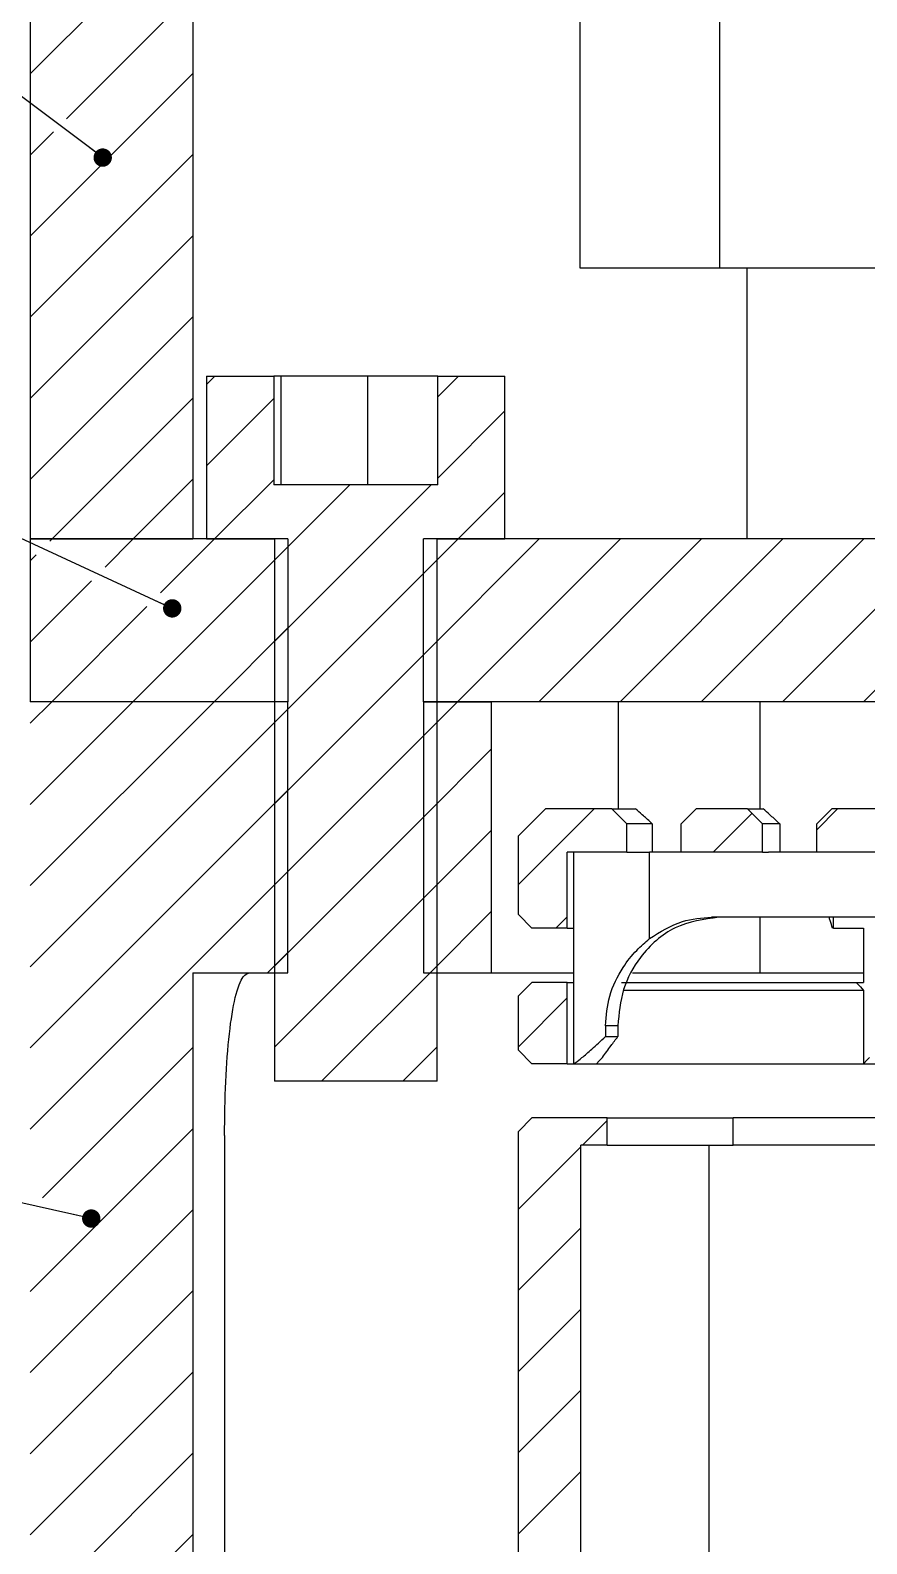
# Model space of a CAD drawing. Header units: millimetres. Extents: x 0 to 1189, y 0 to 841.
# Drawn here: x 360.7 to 407, y 611.1 to 694.8 of the extents above; entities that cross this region are included whole.
import ezdxf

# ---------------------------------------------------------------- set-up
doc = ezdxf.new("R2010")
doc.units = ezdxf.units.MM
doc.layers.add('10', color=7, linetype='Continuous')
doc.dimstyles.new('SLDDIMSTYLE0', dxfattribs={"dimtxt": 0.18, "dimasz": 1.016, "dimexe": 0, "dimexo": 0.0625, "dimgap": 0, "dimtad": 0, "dimtih": 1, "dimtoh": 1, "dimdec": 0, "dimrnd": 1e-09, "dimzin": 0, "dimdsep": 46, "dimtxsty": 'Standard', "dimblk1": 'DOT', "dimblk2": 'DOT', "dimsah": 1, "dimcen": 0.09, "dimadec": 0, "dimazin": 0, "dimtfac": 1.016, "dimtdec": 0, "dimtofl": 0, "dimtmove": 0, "dimatfit": 3, "dimldrblk": 'DOT', "dimfxl": 0, "dimfrac": 2, "dimtolj": 1, "dimtzin": 0, "dimarcsym": 0})

# ---------------------------------------------------------------- blocks, each defined once
blk = doc.blocks.new('SW_HATCH_0')
at = {"color": 0, "linetype": 'Continuous', "lineweight": 18}
for p, q in [((-140.98, 550.5), (-154.247, 537.232)), ((-136.49, 550.5), (-152.244, 534.745)), ((-145.247, 537.252), (-154.247, 528.252)), ((-152.958, 534.032), (-154.247, 532.742)), ((-145.247, 532.762), (-154.247, 523.762)), ((-145.247, 528.272), (-154.247, 519.272)), ((-145.247, 523.782), (-154.247, 514.782)), ((-144.039, 520.5), (-144.497, 520.041)), ((-130.569, 520.5), (-131.711, 519.357)), ((-145.247, 519.291), (-153.039, 511.5)), ((-140.784, 519.265), (-144.497, 515.551)), ((-127.997, 518.581), (-131.711, 514.867)), ((-145.247, 514.801), (-148.549, 511.5)), ((-140.784, 514.775), (-144.059, 511.5)), ((-136.569, 514.5), (-140.747, 510.321)), ((-132.078, 514.5), (-140.747, 505.831)), ((-127.997, 514.091), (-130.588, 511.5)), ((-153.039, 511.5), (-153.168, 511.371)), ((-148.549, 511.5), (-150.106, 509.943)), ((-139.997, 511.071), (-148.569, 502.5)), ((-144.059, 511.5), (-147.043, 508.515)), ((-130.588, 511.5), (-132.497, 509.591)), ((-126.098, 511.5), (-132.497, 505.101)), ((-121.608, 511.5), (-130.608, 502.5)), ((-117.118, 511.5), (-126.118, 502.5)), ((-112.628, 511.5), (-121.628, 502.5)), ((-108.138, 511.5), (-117.138, 502.5)), ((-103.648, 511.5), (-112.648, 502.5)), ((-99.157, 511.5), (-108.157, 502.5)), ((-153.92, 510.619), (-154.247, 510.291)), ((-131.747, 510.341), (-140.747, 501.341)), ((-150.858, 509.191), (-154.247, 505.801)), ((-147.796, 507.763), (-153.059, 502.5)), ((-139.997, 506.581), (-144.078, 502.5)), ((-131.747, 505.851), (-140.747, 496.851)), ((-144.078, 502.5), (-154.247, 492.331)), ((-148.569, 502.5), (-154.247, 496.821)), ((-153.059, 502.5), (-154.247, 501.311)), ((-130.608, 502.5), (-132.497, 500.611)), ((-139.997, 502.091), (-154.247, 487.841)), ((-131.747, 501.361), (-140.747, 492.361)), ((-128.747, 499.87), (-132.497, 496.12)), ((-139.997, 497.601), (-154.247, 483.351)), ((-131.747, 496.87), (-140.747, 487.87)), ((-123.064, 496.573), (-127.247, 492.39)), ((-109.594, 496.573), (-110.747, 495.42)), ((-114.335, 496.323), (-116.484, 494.173)), ((-128.747, 495.38), (-132.497, 491.63)), ((-139.997, 493.111), (-154.247, 478.861)), ((-131.747, 492.38), (-140.747, 483.38)), ((-128.747, 490.89), (-132.138, 487.5)), ((-124.547, 490.6), (-125.174, 489.973)), ((-139.997, 488.62), (-141.118, 487.5)), ((-131.747, 487.89), (-138.138, 481.5)), ((-124.547, 486.11), (-127.247, 483.41)), ((-145.247, 483.37), (-153.563, 475.055)), ((-131.747, 483.4), (-133.648, 481.5)), ((-122.342, 479.335), (-123.704, 477.973)), ((-145.247, 478.88), (-154.247, 469.88)), ((-123.797, 477.88), (-127.247, 474.43)), ((-145.247, 474.39), (-154.247, 465.39)), ((-123.797, 473.39), (-127.247, 469.94)), ((-145.247, 469.9), (-154.247, 460.9)), ((-123.797, 468.899), (-127.247, 465.449)), ((-145.247, 465.41), (-154.247, 456.41)), ((-123.797, 464.409), (-127.247, 460.959)), ((-145.247, 460.92), (-154.247, 451.92)), ((-123.797, 459.919), (-127.247, 456.469)), ((-145.247, 456.43), (-154.247, 447.43))]:
    blk.add_line(p, q, dxfattribs=at)
blk = doc.blocks.new('_Dot')
at = {"color": 0, "linetype": 'ByBlock', "lineweight": -2}
blk.add_line((-0.5, 0), (-1, 0), dxfattribs=at)
at = {"color": 0, "linetype": 'ByBlock', "const_width": 0.5}
blk.add_lwpolyline([(-0.25, 0, 1), (0.25, 0, 1)], format="xyb", close=True, dxfattribs=at)

msp = doc.modelspace()

# ---------------------------------------------------------------- linework, layer by layer
at = {"color": 7, "linetype": 'Continuous', "lineweight": 25}
for p, q in [((360.721, 696.667), (360.721, 666.667)), ((369.721, 696.667), (369.721, 666.667)), ((391.12, 696.667), (391.12, 681.667)), ((398.846, 696.667), (398.846, 681.667)), ((391.12, 681.667), (398.846, 681.667)), ((398.846, 681.667), (416.846, 681.667)), ((400.346, 681.667), (400.346, 666.667)), ((370.471, 675.667), (370.471, 666.667)), ((370.471, 675.667), (374.185, 675.667)), ((374.185, 675.667), (374.185, 669.667)), ((374.583, 675.667), (374.185, 675.667)), ((374.583, 675.667), (374.583, 669.667)), ((379.374, 675.667), (374.583, 675.667)), ((379.374, 675.667), (379.374, 669.667)), ((383.257, 675.667), (379.374, 675.667)), ((383.257, 675.667), (386.971, 675.667)), ((383.257, 669.667), (383.257, 675.667)), ((386.971, 666.667), (386.971, 675.667)), ((383.257, 669.667), (374.185, 669.667)), ((360.721, 666.667), (369.721, 666.667)), ((360.721, 666.667), (360.721, 657.667)), ((374.971, 666.667), (360.721, 666.667)), ((370.471, 666.667), (374.221, 666.667)), ((374.221, 666.667), (374.221, 636.667)), ((374.971, 666.667), (374.971, 657.667)), ((382.471, 657.667), (382.471, 666.667)), ((430.471, 666.667), (382.471, 666.667)), ((383.221, 666.667), (386.971, 666.667)), ((383.221, 636.667), (383.221, 666.667)), ((374.971, 657.667), (360.721, 657.667)), ((374.971, 642.667), (374.971, 657.667)), ((430.471, 657.667), (382.471, 657.667)), ((382.471, 657.667), (382.471, 642.667)), ((382.471, 657.667), (386.221, 657.667)), ((386.221, 657.667), (386.221, 642.667)), ((393.262, 651.74), (393.262, 657.667)), ((401.096, 651.74), (401.096, 657.667)), ((387.721, 650.24), (389.221, 651.74)), ((392.883, 651.74), (389.221, 651.74)), ((393.721, 650.902), (392.883, 651.74)), ((392.883, 651.74), (394.198, 651.74)), ((396.721, 650.902), (397.559, 651.74)), ((400.383, 651.74), (397.559, 651.74)), ((401.221, 650.902), (400.383, 651.74)), ((400.383, 651.74), (401.261, 651.74)), ((404.221, 650.902), (405.059, 651.74)), ((428.232, 651.74), (405.059, 651.74)), ((393.721, 649.34), (393.721, 650.902)), ((395.127, 650.902), (395.127, 649.34)), ((396.721, 649.34), (396.721, 650.902)), ((401.221, 649.34), (401.221, 650.902)), ((402.176, 650.902), (401.221, 650.902)), ((402.176, 650.902), (402.176, 649.34)), ((404.221, 649.34), (404.221, 650.902)), ((387.721, 645.89), (387.721, 650.24)), ((390.421, 645.14), (390.421, 649.34)), ((393.721, 649.34), (390.421, 649.34)), ((390.759, 649.34), (390.759, 645.14)), ((393.721, 649.34), (394.374, 649.34)), ((394.374, 649.34), (394.978, 649.34)), ((394.978, 644.559), (394.978, 649.34)), ((396.721, 649.34), (394.978, 649.34)), ((401.221, 649.34), (396.721, 649.34)), ((401.221, 649.34), (401.56, 649.34)), ((404.221, 649.34), (401.56, 649.34)), ((412.846, 649.34), (404.221, 649.34)), ((388.471, 645.14), (387.721, 645.89)), ((412.58, 645.74), (398.393, 645.74)), ((401.096, 642.667), (401.096, 645.74)), ((405.149, 645.14), (405.149, 645.74)), ((390.421, 645.14), (388.471, 645.14)), ((390.421, 645.14), (390.759, 645.14)), ((390.759, 645.14), (390.759, 642.14)), ((405.149, 645.14), (405.096, 645.14)), ((405.149, 645.14), (406.816, 645.14)), ((406.816, 645.14), (406.816, 642.14)), ((369.721, 642.667), (369.721, 524.167)), ((369.721, 642.667), (374.971, 642.667)), ((382.471, 642.667), (386.221, 642.667)), ((386.221, 642.667), (390.759, 642.667)), ((394.023, 642.667), (401.096, 642.667)), ((401.096, 642.667), (406.816, 642.667)), ((387.721, 641.39), (388.471, 642.14)), ((387.721, 638.39), (387.721, 641.39)), ((390.421, 642.14), (388.471, 642.14)), ((390.421, 637.64), (390.421, 642.14)), ((390.421, 642.14), (390.759, 642.14)), ((390.759, 642.14), (390.759, 637.64)), ((406.396, 642.14), (406.816, 642.14)), ((406.816, 641.69), (406.816, 637.64)), ((392.535, 639.74), (392.535, 639.14)), ((393.222, 639.74), (392.535, 639.74)), ((393.222, 639.74), (393.222, 639.14)), ((392.535, 639.14), (393.222, 639.14)), ((388.471, 637.64), (387.721, 638.39)), ((390.421, 637.64), (388.471, 637.64)), ((390.421, 637.64), (390.759, 637.64)), ((390.759, 637.64), (392.038, 637.64)), ((392.038, 637.64), (406.816, 637.64)), ((406.816, 637.64), (412.498, 637.64)), ((383.221, 636.667), (374.221, 636.667)), ((387.721, 633.89), (388.471, 634.64)), ((392.626, 634.64), (388.471, 634.64)), ((392.626, 633.14), (392.626, 634.64)), ((392.626, 634.64), (399.598, 634.64)), ((399.598, 633.14), (399.598, 634.64)), ((432.721, 634.64), (399.598, 634.64)), ((387.721, 584.99), (387.721, 633.89)), ((371.466, 633.667), (371.466, 542.167)), ((391.171, 584.24), (391.171, 633.14)), ((392.626, 633.14), (391.171, 633.14)), ((392.626, 633.14), (399.598, 633.14)), ((398.271, 599.24), (398.271, 633.14)), ((432.721, 633.14), (399.598, 633.14))]:
    msp.add_line(p, q, dxfattribs=at)
at = {"color": 7, "linetype": 'Continuous', "lineweight": 25, "flags": 128}
for points in [[(395.127, 650.902), (394.798, 650.902), (394.513, 650.902), (394.271, 650.902), (394.073, 650.902), (393.919, 650.902), (393.809, 650.902), (393.743, 650.902), (393.721, 650.902)], [(395.044, 650.99), (395.09, 650.941), (395.127, 650.902)], [(402.093, 650.99), (402.14, 650.941), (402.176, 650.902)], [(393.423, 642.14), (393.918, 642.14), (395.43, 642.14), (397.177, 642.14), (399.153, 642.14), (401.353, 642.14), (403.77, 642.14), (406.396, 642.14)], [(406.816, 641.69), (404.186, 641.69), (401.766, 641.69), (399.564, 641.69), (397.587, 641.69), (395.841, 641.69), (394.331, 641.69), (393.524, 641.69)], [(406.396, 642.14), (406.632, 641.888), (406.816, 641.69)], [(392.362, 637.987), (392.18, 637.793), (392.038, 637.64)], [(406.816, 637.64), (406.998, 637.834), (407.14, 637.987)]]:
    msp.add_lwpolyline(points, dxfattribs=at)
at = {"color": 7, "linetype": 'Continuous', "lineweight": 25}
for points, knots in [([(395.044, 650.99), (394.886, 651.13), (394.604, 651.38), (394.322, 651.63), (394.198, 651.74)], [0, 0, 0, 0, 0.55908, 1, 1, 1, 1]), ([(402.093, 650.99), (401.938, 651.13), (401.66, 651.379), (401.383, 651.63), (401.261, 651.74)], [0, 0, 0, 0, 0.558938, 1, 1, 1, 1]), ([(398.812, 645.74), (397.978, 645.625), (396.338, 645.399), (394.495, 643.776), (393.412, 641.795), (393.285, 640.421), (393.222, 639.74)], [0, 0, 0, 0, 0.291656, 0.573496, 0.788606, 1, 1, 1, 1]), ([(394.978, 644.559), (395.566, 644.933), (396.628, 645.608), (397.849, 645.699), (398.393, 645.74)], [0, 0, 0, 0, 0.553693, 1, 1, 1, 1]), ([(405.096, 645.14), (405.052, 645.279), (404.989, 645.479), (404.926, 645.679), (404.907, 645.74)], [0, 0, 0, 0, 0.696885, 1, 1, 1, 1]), ([(392.535, 639.74), (392.583, 640.295), (392.683, 641.438), (393.373, 642.838), (394.193, 643.893), (394.734, 644.351), (394.978, 644.559)], [0, 0, 0, 0, 0.2955836, 0.609636, 0.8235831, 1, 1, 1, 1]), ([(371.466, 633.667), (371.479, 634.679), (371.505, 636.702), (371.713, 639.399), (372.042, 641.434), (372.437, 642.513), (372.724, 642.623), (372.838, 642.667)], [0, 0, 0, 0, 0.214648, 0.429297, 0.643928, 0.858485, 1, 1, 1, 1]), ([(390.759, 637.64), (390.799, 637.657), (390.881, 637.693), (391.245, 637.98), (391.797, 638.459), (392.275, 638.9), (392.535, 639.14)], [0, 0, 0, 0, 0.202716, 0.419864, 0.683947, 1, 1, 1, 1]), ([(392.362, 637.987), (392.523, 638.205), (392.809, 638.592), (393.096, 638.974), (393.222, 639.14)], [0, 0, 0, 0, 0.564337, 1, 1, 1, 1])]:
    msp.add_open_spline(points, degree=3, knots=knots, dxfattribs=at)

# ---------------------------------------------------------------- block references
at = {"color": 7, "linetype": 'Continuous', "lineweight": 18}
msp.add_blockref('SW_HATCH_0', (514.968, 155.167), dxfattribs=at)

# ---------------------------------------------------------------- leaders
at = {"layer": '10'}
for points in [[(364.727, 687.766), (252.287, 772.006)], [(368.573, 662.828), (252.287, 716.629)], [(364.095, 629.075), (252.287, 653.96)]]:
    msp.add_leader(points, dimstyle='SLDDIMSTYLE0', dxfattribs=at)

doc.saveas('drawing.dxf')
